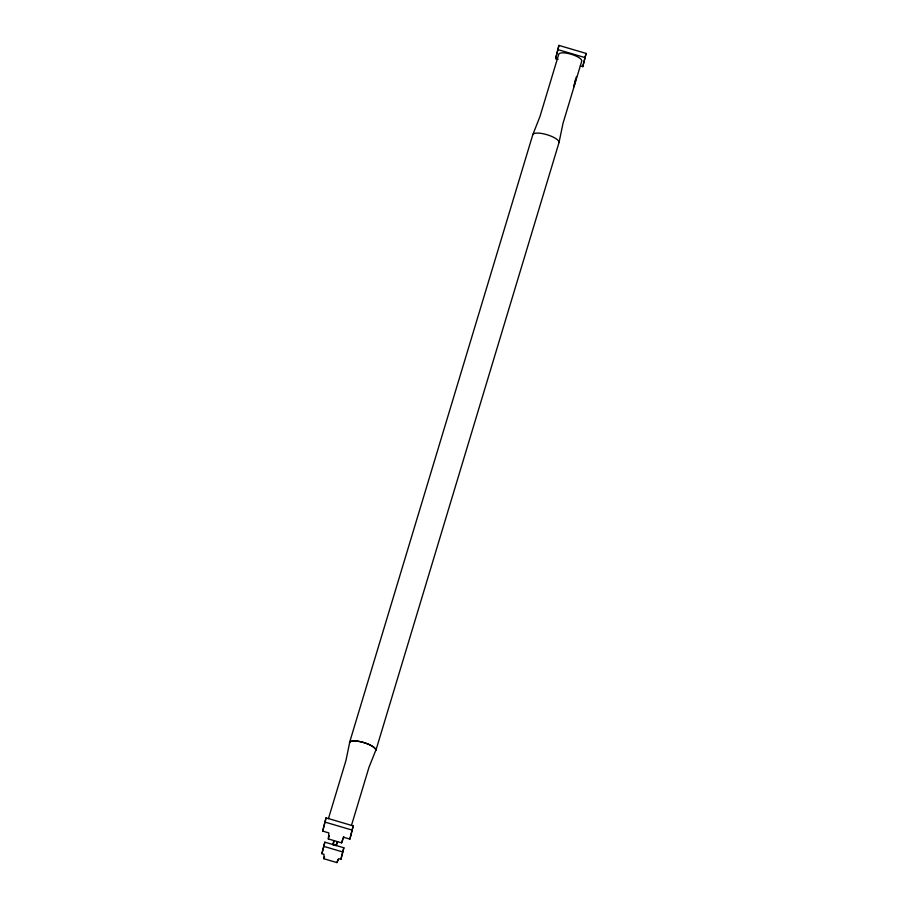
<?xml version="1.0" encoding="UTF-8"?>
<svg xmlns="http://www.w3.org/2000/svg" width="908" height="908" viewBox="0 0 908 908"><rect width="100%" height="100%" fill="white"/><g stroke="black" fill="none" stroke-linecap="round" stroke-linejoin="round"><path stroke-width="1.36" d="M323.906 858.741L324.02 854.326L321.897 853.69L324.837 842.17L343.848 847.777L340.909 859.297L338.775 858.673L336.981 862.6L323.906 858.741L324.531 856.675M328.321 838.935L328.889 832.931L322.715 831.104L326.04 817.881L353.212 825.894L349.875 839.117L343.701 837.301L341.612 842.862L328.321 838.935L329.264 835.837M328.435 818.63L345.937 760.552L349.648 742.653A13.688 4.086 16.8 0 1 363.677 742.528A13.688 4.086 16.8 0 1 375.889 750.394L559.022 142.511L563.039 123.227L581.767 61.097A12.008 3.587 16.8 0 0 571.053 54.208A12.008 3.587 16.8 0 0 558.738 54.298L539.999 116.428L532.78 134.77L349.523 742.619A13.688 4.086 16.8 0 1 363.563 742.494A13.688 4.086 16.8 0 1 375.764 750.36L368.977 767.339L351.475 825.417M326.04 817.881L322.715 831.104M324.837 842.17L321.897 853.69M340.909 859.297L343.848 847.777M349.875 839.117L353.212 825.894M558.079 59.349L555.605 58.623L558.931 45.4L586.103 53.413L582.777 66.636L580.303 65.898M558.931 45.4L555.605 58.623M575.479 79.427L573.788 86.816L575.036 82.673M575.32 81.436L576.444 76.51M582.777 66.636L586.103 53.413M333.815 840.853L332.669 844.656L335.937 845.62L337.072 841.818M333.168 844.565L334.36 840.626M336.425 845.53L337.617 841.591M341.612 842.862L342.554 839.752M336.981 862.6L337.912 859.49M342.861 838.72L343.701 836.495M557.682 49.543L584.854 57.556M324.792 822.024L351.952 830.037M323.589 846.313L342.6 851.92M532.78 134.77A13.688 4.086 16.8 0 1 546.809 134.656A13.688 4.086 16.8 0 1 559.022 142.511"/></g></svg>
